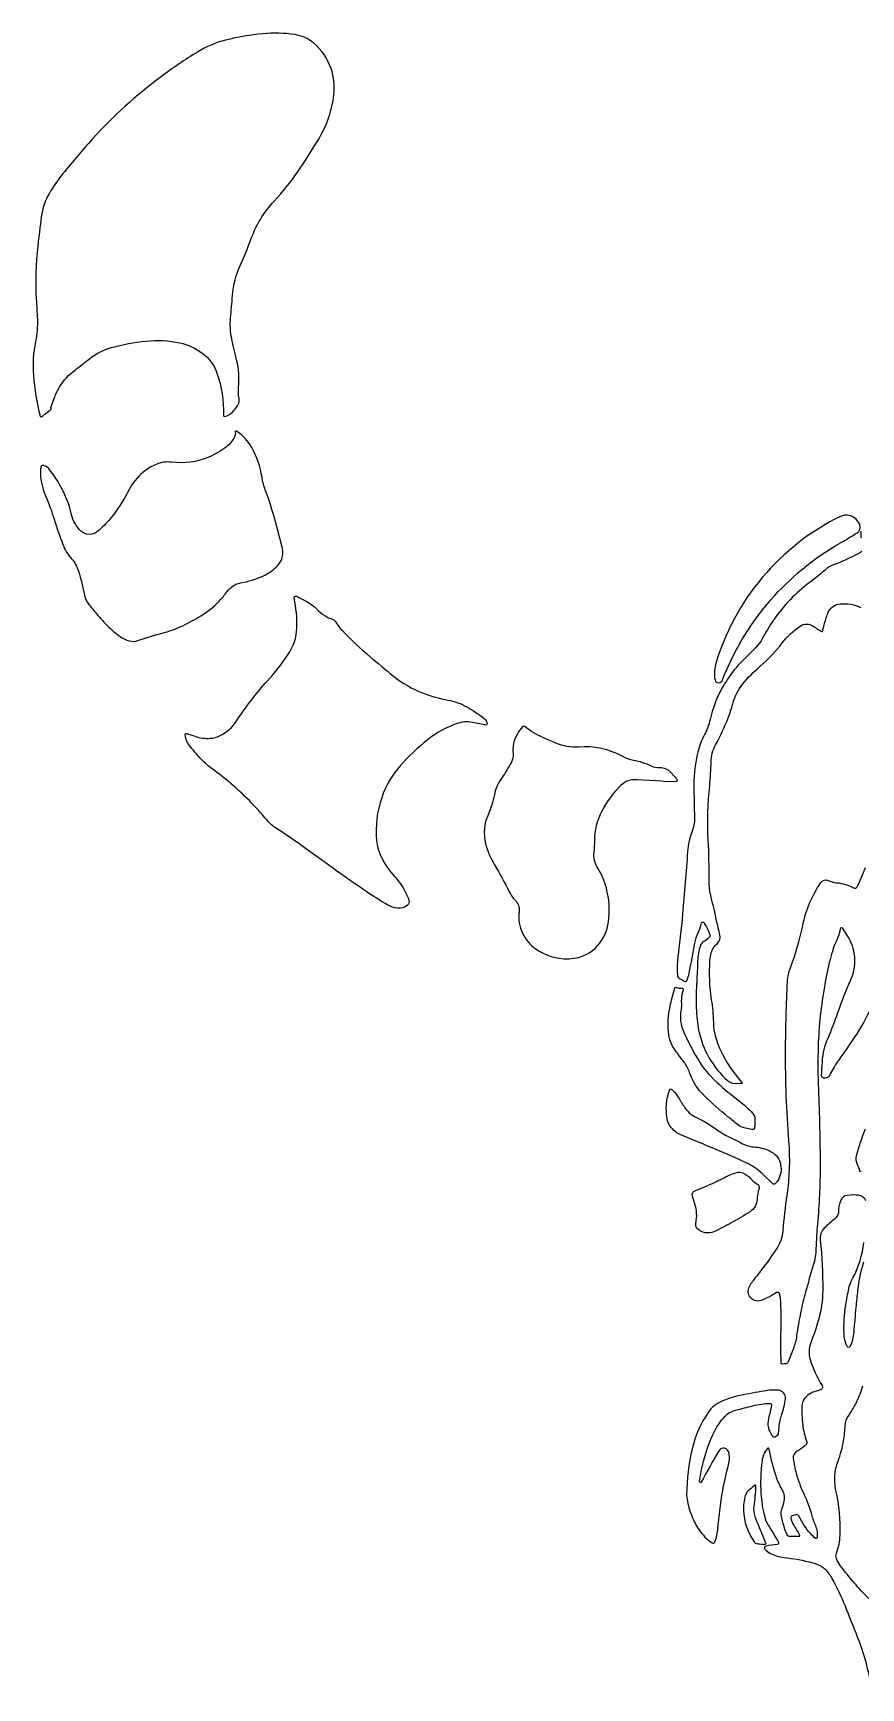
# Model space of a CAD drawing. Header units: millimetres. Extents: x 4131 to 16294, y 1859 to 7086.
# Drawn here: x 4131 to 6165, y 3003 to 7065 of the extents above; entities that cross this region are included whole.
import ezdxf

# ---------------------------------------------------------------- set-up
doc = ezdxf.new("R2010")
doc.units = ezdxf.units.MM

msp = doc.modelspace()

# ---------------------------------------------------------------- linework, layer by layer
at = {"color": 0}
for points in [[(4175.4, 6146.1), (4183.2, 6168.4, -0.052932), (4196.6, 6196.6, -0.095941), (4234.5, 6238.2, 0.011257), (4269.9, 6265.7, -0.105596), (4323.4, 6293.2, -0.039087), (4408.8, 6309.3, -0.081317), (4491.8, 6304.8, -0.105441), (4547.1, 6279.6, -0.150828), (4583.1, 6230.6, -0.09235), (4598.8, 6127.3, 0.485943), (4602.6, 6124.2, 0.111783), (4615.3, 6130, 0.107999), (4635.1, 6153.3, 0.175114), (4637.4, 6169, -0.077757), (4636.1, 6195.9, 0.088606), (4631.4, 6262.8, -0.010482), (4619.4, 6315.2, -0.073283), (4616.5, 6365.8, 0.002346), (4621.1, 6421.4, -0.089437), (4640.8, 6496.3, 0.023449), (4665.7, 6557.2, -0.101336), (4723.5, 6652.7, 0.033925), (4780.8, 6723.8, 0.019613), (4834, 6806.8, 0.10386), (4870.1, 6913.9, 0.112067), (4863.2, 6978.4, 0.137675), (4820.2, 7040.9, 0.136824), (4774.4, 7061.5, 0.060709), (4696, 7063.8, 0.04032), (4604.3, 7047.9, 0.073992), (4535.3, 7018.7, 0.022896), (4445.8, 6958.2, 0.048894), (4276.9, 6804.8, 0.014312), (4204.8, 6720.3, 0.03571), (4171.5, 6672.4, 0.103185), (4151.6, 6614.2, 0.001731), (4142.9, 6542.7, 0.044431), (4139.3, 6413.2, -0.00409), (4141.9, 6363.1, -0.061569), (4137.5, 6308.1, 0.069872), (4132.3, 6225.2, 0.044178), (4149, 6125.2, 0.530224), (4152.7, 6123.8, 0.014675), (4174.5, 6140.8, 0.293804), (4175.7, 6144.3, -0.061629), (4175.4, 6146.1, 0.637581)], [(4744.4, 5800.2), (4732, 5847.5, 0.024925), (4701.8, 5943.7, -0.050077), (4693.7, 5974.9, 0.089125), (4668.3, 6048.3, 0.12392), (4631, 6087.9, 0.651741), (4628, 6085.9, -0.165039), (4626.1, 6073.2, -0.108931), (4606.2, 6049.6, -0.063064), (4562.8, 6024.3, -0.134256), (4471.8, 6011.9, 0.134712), (4433.8, 6006.6, 0.072589), (4400.7, 5986.4, 0.100957), (4367.2, 5944.5, -0.03556), (4334.5, 5890.6, -0.042587), (4305.8, 5856.7, -0.020944), (4289.6, 5841.9, -0.38031), (4249.1, 5842.9, -0.148237), (4225.9, 5883.1, 0.075337), (4195.7, 5959.1, 0.032361), (4173, 5992.6, 0.13125), (4157.9, 6004.1, 0.495115), (4150.4, 5999.6, 0.051789), (4150, 5977.9, 0.08151), (4162.8, 5927.5, -0.029216), (4183.2, 5872, 0.020317), (4204.8, 5809.7, 0.083887), (4226, 5774.7, -0.098627), (4242.9, 5744.7, -0.035578), (4257.8, 5685.3, 0.133594), (4268.7, 5662.2, -0.005565), (4290.6, 5635.8, 0.037651), (4321.4, 5603.4, 0.023196), (4342.6, 5585.8, 0.095776), (4368.5, 5573.2, 0.153225), (4388.8, 5574.1, -0.024961), (4450.8, 5593, 0.052586), (4498.9, 5610.6, 0.020777), (4543.6, 5634.9, 0.067568), (4588.6, 5670.9, 0.034992), (4608, 5694.4, -0.195505), (4641.8, 5715.7, 0.061124), (4695.8, 5732.3, 0.081795), (4728.4, 5753.9, 0.250686), (4744.4, 5800.2, 0.480384)], [(5241.3, 5367.3), (5210.5, 5373.2, 0.133849), (5172.4, 5370.2, 0.080522), (5100.4, 5330.4, 0.044712), (5033.6, 5267.4, 0.099679), (4987.6, 5188.4, 0.105848), (4975.1, 5083.1, 0.085778), (4985.1, 5046.2, 0.076881), (5020.1, 4993.8, -0.063232), (5045.6, 4957.7, -0.040754), (5054.5, 4937.1, -0.318104), (5050.7, 4924.3, -0.192824), (5026.5, 4917.2, -0.107526), (5002.8, 4924.8, -0.0176), (4948.5, 4958.9, -0.00609), (4892.7, 4997.7, -0.002446), (4800.6, 5064, 0.015176), (4729.4, 5112.7, -0.077785), (4706.2, 5133.1, 0.022807), (4662.6, 5181.1, 0.040277), (4570.9, 5259.5, -0.066051), (4532.5, 5296, 0.011802), (4517.9, 5313.2, -0.158151), (4505, 5342.5, -0.541183), (4509, 5345.7, -0.002458), (4529.2, 5339, 0.095435), (4566.3, 5334.1, 0.10004), (4589.6, 5340.2, 0.134968), (4631.9, 5377.6, -0.039568), (4707, 5475, 0.034531), (4757.5, 5539, 0.142159), (4779.3, 5605.7, 0.064478), (4772.3, 5678.1, -0.622133), (4778.2, 5682.8, -0.019027), (4803.2, 5670.2, -0.069824), (4828, 5651.5, 0.054229), (4847.8, 5635.5, 0.061251), (4867.6, 5626, -0.187725), (4875.4, 5619.5, 0.064105), (4890.2, 5599.3, 0.027814), (4958.9, 5534.6, 0.004668), (5016.7, 5486.9, 0.078189), (5088.1, 5445.5, 0.047342), (5150.3, 5428, -0.084645), (5196.8, 5411.1, -0.033378), (5239.3, 5383, -0.217009), (5246.3, 5369.9, -0.660595), (5241.3, 5367.3, 0.219302)], [(5714.5, 5231.9), (5698.5, 5249.8, 0.225655), (5670.7, 5261.4, -0.125072), (5650.3, 5265.6, 0.06774), (5606.2, 5280, -0.081333), (5579.5, 5289.5, 0.147445), (5470.9, 5312.8, -0.126771), (5415.6, 5322.4, 0.007372), (5385.1, 5335.6, -0.071796), (5339.2, 5363, 0.407536), (5333.3, 5362.4, 0.040392), (5321, 5345.4, 0.163866), (5310.2, 5296.4, -0.150485), (5306.1, 5275.3, -0.032385), (5282.5, 5237.1, 0.106162), (5264.5, 5195.4, -0.05705), (5248.9, 5146.7, 0.169975), (5242.7, 5076.3, 0.073306), (5264.7, 5023.7, -0.022056), (5300.7, 4957.5, 0.083313), (5315, 4937.4, -0.229814), (5325, 4908.7, 0.140086), (5333.6, 4855.6, 0.129767), (5365.7, 4817.3, 0.189012), (5459.8, 4794.1, 0.17844), (5517.4, 4824.5, 0.151825), (5544.6, 4883.7, 0.096355), (5539.4, 4966.9, 0.078591), (5518.4, 5015.3, -0.174867), (5509.3, 5055.2, 0.032693), (5511, 5082.9, -0.123812), (5528.5, 5154.7, -0.068816), (5574.8, 5219, -0.242011), (5615, 5233), (5675.1, 5229.9), (5685.2, 5227.9), (5711.7, 5229.3, 0.367185), (5714.5, 5231.9, 1.027884)], [(5896.8, 4373.6), (5881.3, 4376.9, -0.118177), (5861, 4386.6, -0.000324), (5837.9, 4405.3, -0.021718), (5780.1, 4456.6, -0.118836), (5743.9, 4513.8, 0.081082), (5730.5, 4538.7, -0.005545), (5708.3, 4568.5, -0.137968), (5691.8, 4612.9, -0.07315), (5695.8, 4675.5, -0.019018), (5707.3, 4720.8, -0.440836), (5711.5, 4722.8, 0.123873), (5724.2, 4721.2, -0.554274), (5728.1, 4716.3, 0.031243), (5725.3, 4706.3, 0.070879), (5723.6, 4682.9, -0.062669), (5722.8, 4668.1, 0.071846), (5721.8, 4640.1, 0.07942), (5728.7, 4614.8, 0.01978), (5757.4, 4557.4, 0.082601), (5811.3, 4489.1, 0.022101), (5865.7, 4443.9, -0.045453), (5898.6, 4413.9, -0.199624), (5904.3, 4397.9, 0.002386), (5903.5, 4379.5, -0.433189), (5896.8, 4373.6, -0.225053)], [(5948.7, 4240.1), (5922.1, 4265.5, 0.083024), (5883, 4292.1, 0.008734), (5807.2, 4325.5, 0.002804), (5724.1, 4359.8, -0.123529), (5699.1, 4378.1, -0.133285), (5688.5, 4401.2, -0.124791), (5694.4, 4470.4, -0.534433), (5700.4, 4472, -0.067791), (5714.1, 4455.9, -0.006663), (5729.4, 4431.6, 0.146836), (5760.8, 4403.4, -0.049795), (5811.5, 4373.1, 0.060357), (5848.2, 4352.1, -0.031647), (5870, 4341.3, 0.115896), (5905.5, 4330.6, -0.111654), (5944.4, 4319.2, -0.218422), (5967.5, 4287.7, -0.192263), (5960.5, 4248.6, -0.051603), (5954.4, 4240.8, -0.350539), (5948.7, 4240.1, 0.03888)], [(5758.9, 4224.4), (5790.4, 4237.5, 0.022986), (5828.5, 4255.6, -0.048379), (5859.3, 4268.3, -0.17906), (5874.9, 4267.4, -0.112911), (5894, 4253.2, 0.086961), (5910.2, 4239.9, -0.357411), (5914.4, 4228.8, 0.071802), (5909.7, 4202.3, -0.249764), (5892.4, 4172.1, -0.010767), (5846.2, 4144.5, -0.024567), (5803.4, 4123, -0.303946), (5763.5, 4129.9, -0.262886), (5759.1, 4144.2, 0.134577), (5756.8, 4191.6, -0.008611), (5750.6, 4211.9, -0.243925), (5752.3, 4220.1, -0.162883), (5758.9, 4224.4, 2.974123)], [(5962, 3625.7), (5963.9, 3645.9, -0.062363), (5969.6, 3672.3, 0.057814), (5979, 3713.5, 0.427373), (5961.9, 3733.9, 0.058369), (5926.5, 3732, 0.008572), (5868.3, 3721, 0.047769), (5823.9, 3707.3, 0.143974), (5789.3, 3679.3, 0.095605), (5750.1, 3589.9, 0.051636), (5736.6, 3477.9, 0.047247), (5737.5, 3466.9, 0.051089), (5749.3, 3424.9, 0.054239), (5767.1, 3391.2, 0.098182), (5799.2, 3359.2, 0.487714), (5806.1, 3361.5, 0.063464), (5813.6, 3395.7, -0.009825), (5819.6, 3451.3, -0.035327), (5838.8, 3547.1, 0.103848), (5840.8, 3579.4, 0.301407), (5829.9, 3591.6, 0.330492), (5816.8, 3586.3, 0.015055), (5772.4, 3508.6, -0.83206), (5768.4, 3509.9, -0.025676), (5775.2, 3548.6, -0.059163), (5806, 3634.6, -0.075708), (5830.5, 3669.5, -0.142614), (5857.8, 3685.3, 0.004726), (5898.9, 3695.7, -0.063344), (5941.6, 3701.4, -0.455047), (5944.8, 3697.8, -0.036534), (5939.9, 3674.3, 0.053731), (5936.2, 3652.6, 0.11385), (5938.8, 3636.7, 0.054928), (5946.9, 3621.8, 0.368676), (5954.1, 3619.9, 0.086985), (5962, 3625.7, 1.589471)], [(5931.3, 3358.8), (5919.3, 3387.2, -0.013101), (5905.1, 3423.5, -0.12216), (5902.4, 3449.1, 0.024199), (5906.9, 3498.5, 0.658444), (5903.1, 3500.3, 0.00539), (5888, 3486.8, 0.138366), (5880.7, 3475.1, 0.079849), (5876.2, 3439.2, 0.147603), (5902.6, 3362.1, 0.219618), (5911.7, 3356.9, 0.014053), (5929.6, 3355.9, 0.585054), (5931.3, 3358.8, 0.353989)]]:
    msp.add_lwpolyline(points, format="xyb", close=True, dxfattribs=at)
for points in [[(5824.6, 5477.8, -0.164139), (6098.7, 5804.9), (6120.1, 5817.4, 0.007769), (6155, 5838.4, 0.351839), (6161.8, 5857.9, 0.11643), (6152.6, 5872.2, 0.227837), (6124.3, 5881.5, 0.064183), (6114.1, 5878.8, -0.602025)], [(6164.7, 5842.5, 0.090296), (6164.8, 5826, 0.037164)], [(6167.2, 5792.5, -0.011952), (6145.1, 5780.8, -0.027033), (6093.3, 5758.2, 0.090797), (6081.2, 5751.1, -0.019034), (6037.3, 5715.5, 0.041163), (5991.5, 5675.1, 0.036207), (5953.5, 5629.2, 0.031118), (5926.4, 5585.7, -0.0887), (5891.9, 5542.3, 0.086719), (5822.6, 5455.8, 0.071612), (5794.1, 5380, -0.069303), (5780.5, 5343.4, 0.062631), (5763.9, 5300.4, 0.063286), (5754.4, 5220.2, 0.003449), (5755.8, 5138.7, -0.099946), (5749.9, 5105.6, 0.0776), (5738.8, 5056.3, -0.007233), (5726.6, 4903.6, -0.005424), (5714.5, 4789.5, 0.056841), (5714.4, 4750.8, 0.29883), (5720.1, 4743.9, -0.109461), (5730.5, 4738, 0.51132), (5737.1, 4739.5, 0.054275), (5742.7, 4757.4, 0.003378), (5757.1, 4831.5, -0.059213), (5765, 4856.9, 0.043624), (5773.3, 4881, -0.646543), (5778.6, 4881.9, -0.061383), (5793.6, 4852.9, -0.30764), (5791.4, 4844.1, -0.061466), (5779, 4835.4, 0.192287), (5770.3, 4825.2, 0.075098), (5763.5, 4787, -0.009257), (5761.3, 4736.8, 0.019692), (5760, 4679.4, 0.038623), (5765.3, 4622.8, 0.0777), (5787, 4558.7, 0.080584), (5831.5, 4499.1, 0.087721), (5850.1, 4486.6), (5873.7, 4487.4), (5873.7, 4487.4), (5850.9, 4517.2, -0.082679), (5810.7, 4592.9, -0.074858), (5803, 4637.3, 0.033012), (5798, 4692.4, -0.057021), (5793.9, 4789.2, -0.049967), (5797.1, 4807.2, -0.149018), (5812, 4830.6, 0.291567), (5818.5, 4851.9, -0.017467), (5810.1, 4886.4, 0.012163), (5796.9, 4943.8, -0.064035), (5791.8, 4985.6, 0.013618), (5789.7, 5084.4, -0.037531), (5793.2, 5218.7, 0.020519), (5796.6, 5275.8, -0.119527), (5807.8, 5318.4, 0.028849), (5838.5, 5384.1, 0.032569), (5849.7, 5418.7, -0.110974), (5874.7, 5467.8, -0.042101), (5916.9, 5510.9, 0.050018), (5971.5, 5568.3, -0.07971), (6015.5, 5609.5, -0.30539), (6047.2, 5609.5, 0.020749), (6070, 5595.4), (6074.4, 5612.5, -0.02597), (6083.2, 5640.7, -0.287844), (6113.4, 5663.9, -0.129166), (6164.7, 5655.5, 0.360084)], [(5807.2, 5514.3), (5805.3, 5501.4, 0.09599), (5806.3, 5477.5, 0.804868), (5824.6, 5477.8, 0.706175)], [(6187, 4667, -0.034729), (6142.1, 4590.5, -0.004039), (6106.6, 4539.5, 0.048825), (6087.3, 4505.8, -0.217436), (6082.5, 4501.6, -0.033238), (6075.1, 4499.8, -0.475735), (6068, 4506.1, -0.005313), (6069.9, 4540.3, -0.084935), (6083.9, 4598.3, 0.018414), (6108.2, 4661.2, -0.022677), (6139.4, 4740, 0.145422), (6148.3, 4806.5, 0.112514), (6130.2, 4852, -0.021485), (6120.4, 4867.5, 0.713683), (6113.9, 4866.3, -0.073084), (6107.2, 4843.6, 0.050336), (6088.8, 4791.1, 0.014036), (6075.7, 4728.9, 0.036748), (6059.6, 4577.6, 0.018602), (6060.2, 4472, -0.009626), (6064.4, 4286.1, -0.024308), (6057.9, 4141.7, 0.016325), (6054.2, 4081.6, -0.065933), (6047.7, 4041.1, 0.004983), (6028.4, 3974.5, 0.017765), (6016.5, 3925, 0.017187), (6006.6, 3866.3, -0.062733), (5998.8, 3836.5, 0.007914), (5986.1, 3803.5, -0.297284), (5979.8, 3798.8, 0.003265), (5971.7, 3798.2, -0.42258), (5968.9, 3800.7, -0.022656), (5968.6, 3880.2, 0.031733), (5966.9, 3959.8, 0.040181), (5965.2, 3970, 0.49356), (5957.1, 3973.5, 0.006127), (5944.1, 3966, -0.044612), (5919.6, 3954.4, -0.369133), (5891.2, 3964.8, -0.284787), (5892.4, 3991.9, -0.021209), (5909.6, 4014.9, 0.024828), (5958.3, 4081.3, 0.126039), (5973.6, 4125.4, -0.015432), (5983.5, 4212.6, 0.056287), (5987.8, 4345.7, -0.021747), (5979.6, 4568.3, -0.010826), (5984.3, 4737.2, -0.078084), (5991.3, 4770.7, 0.038465), (6021.6, 4874.2, -0.094605), (6065.9, 4980.1, -0.373027), (6084.2, 4985.2, 0.088059), (6104.5, 4979.7, -0.101908), (6146.5, 4967, 0.422174), (6155.5, 4969.7, 0.034152), (6175.7, 5017.3, -0.092232)], [(6165.2, 4271.6, -0.781773), (6162, 4271.8, 0.07552), (6156.4, 4288.1, -0.185797), (6153.8, 4309.6, -0.037938), (6176.1, 4375.5, -0.017938)], [(6176.9, 4198.8, 0.273177), (6158.8, 4212.5, 0.065241), (6131.1, 4212.1, 0.249661), (6115.3, 4200.5, 0.118338), (6109.7, 4174.3, -0.239959), (6099.9, 4153.8, 0.033397), (6074.3, 4131.4, 0.22829), (6064.4, 4103, -0.031378), (6070.8, 3978.2, -0.064613), (6061, 3909.2, -0.024647), (6041.4, 3850, 0.167034), (6039.9, 3809.4, 0.069716), (6069.4, 3745.5, -0.476288), (6066, 3735.1, -0.023754), (6051, 3730.2, 0.190852), (6023.7, 3709.6, 0.131048), (6019.7, 3695.8, 0.034579), (6021.7, 3648.9, 0.060972), (6031.3, 3609, -0.293051), (6029.3, 3599.9, -0.081725), (6008.1, 3584.6, 0.319146), (5998.4, 3566.5, 0.034846), (6005.7, 3529.6, 0.04689), (6023.4, 3482.2, -0.047168), (6043.2, 3429.2, 0.034237), (6052.8, 3401.5, -0.130442), (6057, 3371.7, -0.58036), (6053.3, 3370.2, -0.047656), (6041.3, 3381.3, -0.076872), (6013, 3424.8, 0.315935), (6007.6, 3428, 0.064257), (5995.7, 3425.6, 0.378839), (5992.5, 3419.9, 0.08523), (5998.6, 3404.6, -0.019264), (6013.7, 3377.8, -0.549177), (6011.9, 3374.8, -0.018924), (5988.8, 3374.8, -0.234018), (5985.1, 3376.9, -0.08361), (5977.7, 3392.4, -0.006076), (5970.1, 3420.5, -0.171589), (5972.6, 3449.1, 0.172553), (5975.4, 3482.3, 0.322002), (5975.4, 3482.3), (5968.7, 3494.7, -0.049343), (5954.7, 3527.8, -0.029765), (5939.3, 3589.5, 0.625818), (5935.2, 3590.7, 0.150832), (5921.7, 3560.4, 0.045474), (5919.1, 3480.5, 0.045656), (5927.5, 3425, 0.077981), (5937, 3402.5, -0.004202), (5962, 3361.3, -0.564412), (5958.6, 3355.1, 0.044025), (5930.9, 3351.2, 0.575543), (5928.5, 3343.7, 0.088672), (5942.3, 3333.3, 0.091813), (5975.9, 3323.3, -0.04073), (6046.2, 3310.1, -0.060854), (6069.2, 3300.6, -0.086677), (6078, 3293.5, -0.04883), (6093.2, 3272, -0.035272), (6125.6, 3204.6, 0.000581), (6155.8, 3128.6, -0.059282), (6189.4, 3003.4, 0.121737)], [(6170.7, 4047.9, 0.045068), (6156.5, 3979.4, 0.005629), (6152.2, 3937.4, 0.002685), (6147, 3876.6, -0.083406), (6138.1, 3841.2, -0.633478), (6131.2, 3841, -0.111419), (6123.1, 3873, -0.04395), (6127.4, 3943.2, -0.019644), (6135.2, 3984, -0.066859), (6144.9, 4009.5, 0.099188), (6171.5, 4096.5, -0.065806)], [(6185.4, 3220.7, -0.033433), (6113.7, 3304, -0.070879), (6104.6, 3320.7, -0.182264), (6104.6, 3334, 0.07967), (6113.5, 3378, 0.067257), (6103.4, 3487.9, -0.075657), (6100.6, 3525.1, -0.072113), (6108.4, 3559.8, 0.048227), (6122.2, 3610, 0.034087), (6125.9, 3646.7, -0.147435), (6134.6, 3672.1, 0.030393), (6149.2, 3695.4, 0.034661), (6162.4, 3724.3, 0.023421), (6169, 3744.7, -0.044565)]]:
    msp.add_lwpolyline(points, format="xyb", dxfattribs=at)
msp.add_arc((6376.1, 5346.7), 593.1, 116.2169, 163.5863, dxfattribs=at)

doc.saveas('drawing.dxf')
